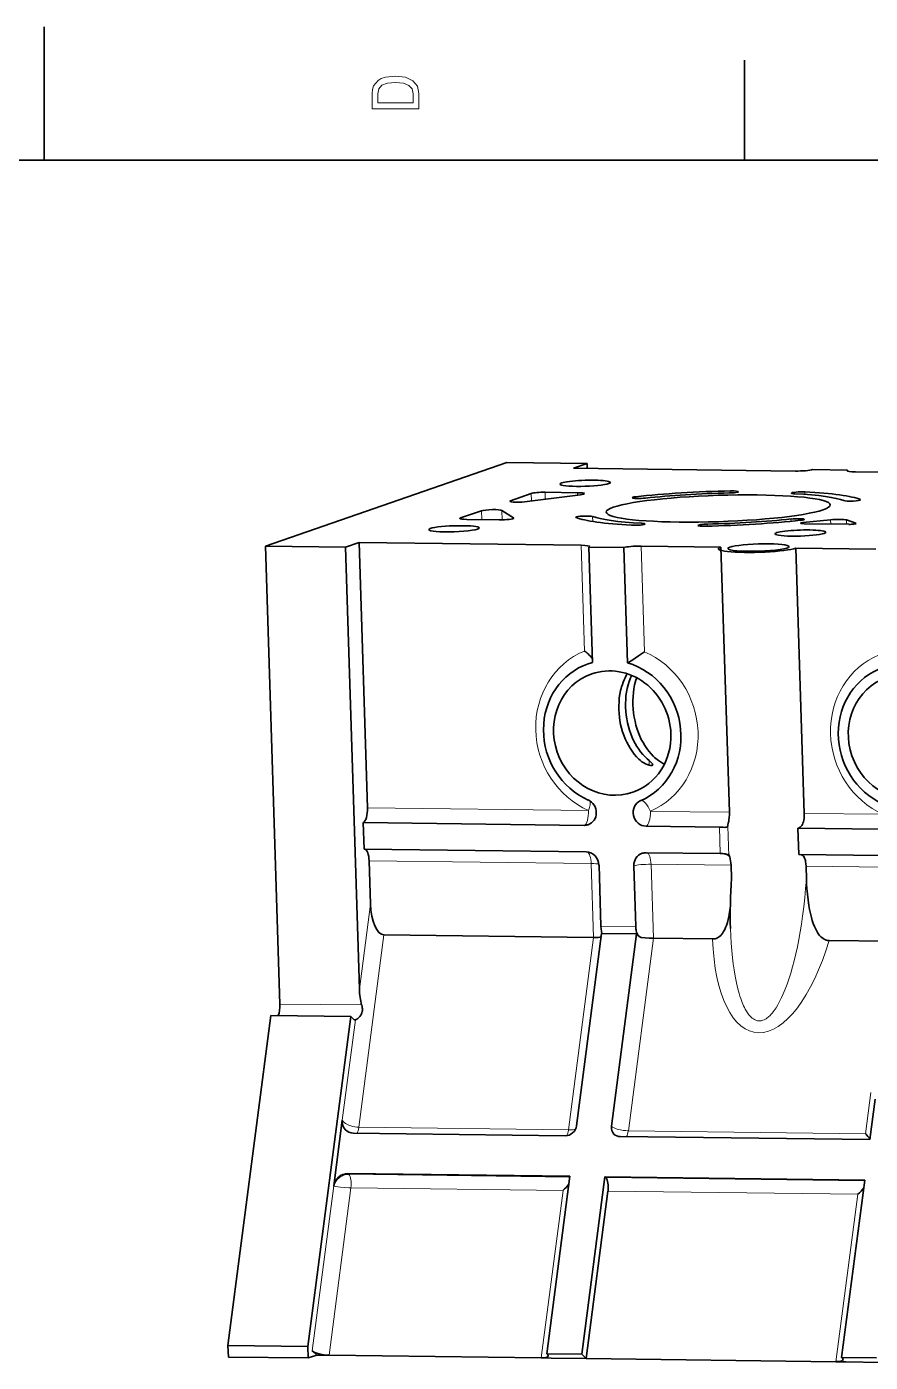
# Model space of a CAD drawing. Extents: x 0 to 420, y 0 to 297.
# Drawn here: x 208.7 to 271.9, y 196.8 to 297 of the extents above; entities that cross this region are included whole.
import ezdxf

# ---------------------------------------------------------------- set-up
doc = ezdxf.new("R2010")
doc.units = 0

msp = doc.modelspace()

# ---------------------------------------------------------------- linework, layer by layer
at = {"color": 7, "lineweight": 35, "ltscale": 0.25}
msp.add_line((210, 287), (210, 297), dxfattribs=at)
at = {"color": 7, "lineweight": 35, "ltscale": 0.1875}
msp.add_line((262.5, 287), (262.5, 294.5), dxfattribs=at)
at = {"color": 7, "lineweight": 35}
for p, q in [((410, 287), (10, 287)), ((226.59, 258.04), (227.67, 223.71)), ((232.58, 257.97), (233.63, 224.83)), ((226.99, 222.85), (223.77, 198.1)), ((232.99, 222.77), (229.76, 198.03))]:
    msp.add_line(p, q, dxfattribs=at)
at = {"color": 7, "lineweight": 35, "ltscale": 0.479031}
msp.add_line((226.59, 258.04), (244.69, 264.32), dxfattribs=at)
at = {"color": 7, "lineweight": 35, "ltscale": 0.149909}
msp.add_line((250.69, 264.24), (244.69, 264.32), dxfattribs=at)
at = {"color": 7, "lineweight": 35, "ltscale": 0.027015}
msp.add_line((249.67, 263.89), (250.69, 264.24), dxfattribs=at)
at = {"color": 7, "lineweight": 35, "ltscale": 0.416176}
for p, q in [((266.31, 263.68), (249.67, 263.89)), ((250.24, 258.11), (233.6, 258.32)), ((250.62, 235.12), (233.97, 235.33)), ((249.41, 210.79), (232.76, 211))]:
    msp.add_line(p, q, dxfattribs=at)
at = {"color": 7, "lineweight": 35, "ltscale": 0.009182}
msp.add_line((250.69, 264.24), (250.7, 263.88), dxfattribs=at)
at = {"color": 7, "lineweight": 35, "ltscale": 0.065559}
for p, q in [((270.22, 263.75), (267.6, 263.79)), ((250.83, 257.98), (253.45, 257.94)), ((251.78, 229.01), (254.4, 228.98)), ((247.67, 197.48), (250.29, 197.45)), ((248, 197.16), (250.62, 197.13)), ((272.39, 197.17), (269.77, 197.2)), ((272.72, 196.84), (270.1, 196.88))]:
    msp.add_line(p, q, dxfattribs=at)
at = {"color": 7, "lineweight": 35, "ltscale": 0.002075}
msp.add_line((270.22, 263.75), (270.22, 263.67), dxfattribs=at)
at = {"color": 7, "lineweight": 35, "ltscale": 0.149849}
for p, q in [((276.8, 263.55), (270.81, 263.62)), ((260.73, 257.98), (254.74, 258.05))]:
    msp.add_line(p, q, dxfattribs=at)
at = {"color": 7, "lineweight": 35, "ltscale": 0.041623}
for p, q in [((246.51, 262), (244.94, 261.45)), ((241.2, 260.16), (242.78, 260.7))]:
    msp.add_line(p, q, dxfattribs=at)
at = {"color": 7, "lineweight": 13, "ltscale": 0.00166}
for p, q in [((244.94, 261.45), (244.94, 261.39)), ((241.2, 260.16), (241.2, 260.09))]:
    msp.add_line(p, q, dxfattribs=at)
at = {"color": 7, "lineweight": 35, "ltscale": 0.10102}
msp.add_line((246.2, 261.39), (250.21, 261.9), dxfattribs=at)
at = {"color": 7, "lineweight": 13, "ltscale": 0.014229}
msp.add_line((246.51, 262), (246.53, 261.43), dxfattribs=at)
at = {"color": 7, "lineweight": 35, "ltscale": 0.060876}
for p, q in [((249.98, 262.05), (247.54, 262.09)), ((244.11, 260.02), (241.67, 260.05))]:
    msp.add_line(p, q, dxfattribs=at)
at = {"color": 7, "lineweight": 13, "ltscale": 0.013116}
msp.add_line((247.54, 262.09), (247.56, 261.56), dxfattribs=at)
at = {"color": 7, "lineweight": 13, "ltscale": 0.00456}
msp.add_line((249.98, 262.05), (249.98, 261.87), dxfattribs=at)
at = {"color": 7, "lineweight": 13, "ltscale": 0.003133}
msp.add_line((254.35, 261.75), (254.36, 261.62), dxfattribs=at)
at = {"color": 7, "lineweight": 13, "ltscale": 0.003756}
msp.add_line((261.46, 262.19), (261.46, 262.04), dxfattribs=at)
at = {"color": 7, "lineweight": 13, "ltscale": 0.004857}
msp.add_line((267.02, 262.12), (267.03, 261.92), dxfattribs=at)
at = {"color": 7, "lineweight": 13, "ltscale": 0.000967126}
msp.add_line((271.18, 261.54), (271.18, 261.5), dxfattribs=at)
at = {"color": 7, "lineweight": 13, "ltscale": 0.016659}
msp.add_line((242.78, 260.7), (242.8, 260.04), dxfattribs=at)
at = {"color": 7, "lineweight": 35, "ltscale": 0.025918}
msp.add_line((244.31, 260.73), (245.17, 260.16), dxfattribs=at)
at = {"color": 7, "lineweight": 13, "ltscale": 0.017809}
msp.add_line((244.31, 260.73), (244.34, 260.02), dxfattribs=at)
at = {"color": 7, "lineweight": 13, "ltscale": 0.00076333}
msp.add_line((245.17, 260.16), (245.18, 260.13), dxfattribs=at)
at = {"color": 7, "lineweight": 13, "ltscale": 0.009513}
msp.add_line((251.11, 260.27), (251.12, 259.89), dxfattribs=at)
at = {"color": 7, "lineweight": 13, "ltscale": 0.003039}
msp.add_line((254.78, 259.76), (254.79, 259.64), dxfattribs=at)
at = {"color": 7, "lineweight": 13, "ltscale": 0.003783}
msp.add_line((259.7, 259.7), (259.71, 259.54), dxfattribs=at)
at = {"color": 7, "lineweight": 13, "ltscale": 0.004424}
msp.add_line((265.98, 260.08), (265.99, 259.91), dxfattribs=at)
at = {"color": 7, "lineweight": 35, "ltscale": 0.051871}
msp.add_line((268.95, 260.03), (266.88, 259.81), dxfattribs=at)
at = {"color": 7, "lineweight": 13, "ltscale": 0.001998}
msp.add_line((266.88, 259.81), (266.89, 259.73), dxfattribs=at)
at = {"color": 7, "lineweight": 35, "ltscale": 0.08429}
msp.add_line((266.96, 259.73), (270.33, 259.69), dxfattribs=at)
at = {"color": 7, "lineweight": 13, "ltscale": 0.008092}
for p, q in [((268.95, 260.03), (268.96, 259.7)), ((270.14, 260.01), (270.15, 259.69))]:
    msp.add_line(p, q, dxfattribs=at)
at = {"color": 7, "lineweight": 35, "ltscale": 0.018912}
msp.add_line((270.85, 259.76), (270.14, 260.01), dxfattribs=at)
at = {"color": 7, "lineweight": 13, "ltscale": 0.000680877}
msp.add_line((270.85, 259.76), (270.85, 259.73), dxfattribs=at)
at = {"color": 7, "lineweight": 35, "ltscale": 0.149754}
msp.add_line((232.58, 257.97), (226.59, 258.04), dxfattribs=at)
at = {"color": 7, "lineweight": 35, "ltscale": 0.027016}
msp.add_line((233.6, 258.32), (232.58, 257.97), dxfattribs=at)
at = {"color": 7, "lineweight": 35, "ltscale": 0.497472}
msp.add_line((233.6, 258.32), (234.23, 238.43), dxfattribs=at)
at = {"color": 7, "lineweight": 13, "ltscale": 0.198313}
for p, q in [((250.24, 258.11), (250.5, 250.18)), ((254.74, 258.05), (254.99, 250.12))]:
    msp.add_line(p, q, dxfattribs=at)
at = {"color": 7, "lineweight": 35, "ltscale": 0.216234}
for p, q in [((250.83, 257.98), (251.11, 249.33)), ((253.45, 257.94), (253.73, 249.3))]:
    msp.add_line(p, q, dxfattribs=at)
at = {"color": 7, "lineweight": 35, "ltscale": 0.497473}
for p, q in [((260.73, 257.98), (261.36, 238.09)), ((266.35, 257.9), (266.98, 238.01))]:
    msp.add_line(p, q, dxfattribs=at)
at = {"color": 7, "lineweight": 35, "ltscale": 0.14985}
msp.add_line((272.35, 257.83), (266.35, 257.9), dxfattribs=at)
at = {"color": 7, "lineweight": 13, "ltscale": 0.008566}
msp.add_line((255.35, 241.97), (255.36, 241.62), dxfattribs=at)
at = {"color": 7, "lineweight": 13, "ltscale": 0.414358}
msp.add_line((234.23, 238.43), (250.8, 238.22), dxfattribs=at)
at = {"color": 7, "lineweight": 13, "ltscale": 0.148032}
msp.add_line((255.44, 238.16), (261.36, 238.09), dxfattribs=at)
at = {"color": 7, "lineweight": 13, "ltscale": 0.148033}
msp.add_line((266.98, 238.01), (272.9, 237.94), dxfattribs=at)
at = {"color": 7, "lineweight": 35, "ltscale": 0.049653}
for p, q in [((233.91, 237.32), (233.97, 235.33)), ((266.56, 234.92), (266.5, 236.9))]:
    msp.add_line(p, q, dxfattribs=at)
at = {"color": 7, "lineweight": 35, "ltscale": 0.414359}
msp.add_line((233.91, 237.32), (250.48, 237.11), dxfattribs=at)
at = {"color": 7, "lineweight": 35, "ltscale": 0.137166}
msp.add_line((255.12, 237.05), (260.61, 236.98), dxfattribs=at)
at = {"color": 7, "lineweight": 13, "ltscale": 0.049653}
msp.add_line((260.67, 234.99), (260.61, 236.98), dxfattribs=at)
at = {"color": 7, "lineweight": 13, "ltscale": 0.056306}
msp.add_line((261.31, 234.79), (261.24, 237.04), dxfattribs=at)
at = {"color": 7, "lineweight": 35, "ltscale": 0.152049}
msp.add_line((266.5, 236.9), (272.58, 236.83), dxfattribs=at)
at = {"color": 7, "lineweight": 35, "ltscale": 0.08163}
msp.add_line((234.35, 234.46), (234.46, 231.2), dxfattribs=at)
at = {"color": 7, "lineweight": 13, "ltscale": 0.416176}
msp.add_line((251, 234.25), (234.35, 234.46), dxfattribs=at)
at = {"color": 7, "lineweight": 35, "ltscale": 0.138983}
msp.add_line((260.67, 234.99), (255.11, 235.06), dxfattribs=at)
at = {"color": 7, "lineweight": 35, "ltscale": 0.153867}
msp.add_line((272.72, 234.84), (266.56, 234.92), dxfattribs=at)
at = {"color": 7, "lineweight": 13, "ltscale": 0.138799}
for p, q in [((251, 234.25), (251.17, 228.7)), ((255.49, 234.19), (255.67, 228.64))]:
    msp.add_line(p, q, dxfattribs=at)
at = {"color": 7, "lineweight": 35, "ltscale": 0.113973}
msp.add_line((251.59, 234.12), (251.73, 229.56), dxfattribs=at)
at = {"color": 7, "lineweight": 35, "ltscale": 0.113972}
msp.add_line((254.21, 234.08), (254.35, 229.53), dxfattribs=at)
at = {"color": 7, "lineweight": 13, "ltscale": 0.149849}
msp.add_line((261.49, 234.12), (255.49, 234.19), dxfattribs=at)
at = {"color": 7, "lineweight": 35, "ltscale": 0.024462}
for p, q in [((261.49, 234.12), (261.52, 233.14)), ((267.11, 234.04), (267.14, 233.07))]:
    msp.add_line(p, q, dxfattribs=at)
at = {"color": 7, "lineweight": 13, "ltscale": 0.14985}
msp.add_line((273.1, 233.97), (267.11, 234.04), dxfattribs=at)
at = {"color": 7, "lineweight": 13, "ltscale": 0.16064}
msp.add_line((234.46, 231.2), (233.63, 224.83), dxfattribs=at)
at = {"color": 7, "lineweight": 13, "ltscale": 0.065559}
msp.add_line((251.73, 229.56), (254.35, 229.53), dxfattribs=at)
at = {"color": 7, "lineweight": 13, "ltscale": 0.363901}
for p, q in [((235.46, 228.9), (233.58, 214.47)), ((251.17, 228.7), (249.29, 214.27)), ((255.67, 228.64), (253.79, 214.21))]:
    msp.add_line(p, q, dxfattribs=at)
at = {"color": 7, "lineweight": 35, "ltscale": 0.392762}
msp.add_line((251.17, 228.7), (235.46, 228.9), dxfattribs=at)
at = {"color": 7, "lineweight": 35, "ltscale": 0.363901}
for p, q in [((251.78, 229.01), (249.9, 214.58)), ((254.4, 228.98), (252.52, 214.54))]:
    msp.add_line(p, q, dxfattribs=at)
at = {"color": 7, "lineweight": 35, "ltscale": 0.110884}
msp.add_line((260.1, 228.59), (255.67, 228.64), dxfattribs=at)
at = {"color": 7, "lineweight": 35, "ltscale": 0.110885}
msp.add_line((273.28, 228.42), (268.84, 228.48), dxfattribs=at)
at = {"color": 7, "lineweight": 13, "ltscale": 0.153145}
msp.add_line((233.8, 223.64), (227.67, 223.71), dxfattribs=at)
at = {"color": 7, "lineweight": 35, "ltscale": 0.149832}
for p, q in [((226.99, 222.85), (232.99, 222.77)), ((229.76, 198.03), (223.77, 198.1))]:
    msp.add_line(p, q, dxfattribs=at)
at = {"color": 7, "lineweight": 13, "ltscale": 0.189879}
msp.add_line((233.32, 222.52), (232.34, 214.99), dxfattribs=at)
at = {"color": 7, "lineweight": 35, "ltscale": 0.007106}
msp.add_line((233.19, 222.57), (232.99, 222.77), dxfattribs=at)
at = {"color": 7, "lineweight": 13, "ltscale": 0.077988}
msp.add_line((271.98, 217.08), (271.58, 213.98), dxfattribs=at)
at = {"color": 7, "lineweight": 35, "ltscale": 0.076566}
msp.add_line((272.3, 216.57), (271.9, 213.54), dxfattribs=at)
at = {"color": 7, "lineweight": 35, "ltscale": 0.12411}
msp.add_line((232.34, 214.99), (231.7, 210.07), dxfattribs=at)
at = {"color": 7, "lineweight": 13, "ltscale": 0.392762}
msp.add_line((233.58, 214.47), (249.29, 214.27), dxfattribs=at)
at = {"color": 7, "lineweight": 35, "ltscale": 0.397445}
for p, q in [((233.16, 214.03), (249.05, 213.83)), ((247.25, 197.17), (231.35, 197.37))]:
    msp.add_line(p, q, dxfattribs=at)
at = {"color": 7, "lineweight": 35, "ltscale": 0.468279}
for p, q in [((253.17, 213.78), (271.9, 213.54)), ((269.35, 196.89), (250.62, 197.13))]:
    msp.add_line(p, q, dxfattribs=at)
at = {"color": 7, "lineweight": 13, "ltscale": 0.444866}
msp.add_line((253.79, 214.21), (271.58, 213.98), dxfattribs=at)
at = {"color": 7, "lineweight": 13, "ltscale": 0.002299}
msp.add_line((232.83, 210.94), (232.76, 211), dxfattribs=at)
at = {"color": 7, "lineweight": 13, "ltscale": 0.414328}
msp.add_line((249.4, 210.73), (232.83, 210.94), dxfattribs=at)
at = {"color": 7, "lineweight": 35, "ltscale": 0.335515}
for p, q in [((249.41, 210.79), (247.67, 197.48)), ((252.03, 210.76), (250.29, 197.45)), ((271.51, 210.51), (269.77, 197.2))]:
    msp.add_line(p, q, dxfattribs=at)
at = {"color": 7, "lineweight": 35, "ltscale": 0.48701}
msp.add_line((271.51, 210.51), (252.03, 210.76), dxfattribs=at)
at = {"color": 7, "lineweight": 35, "ltscale": 0.002299}
for p, q in [((252.09, 210.69), (252.03, 210.76)), ((247.74, 197.42), (247.67, 197.48)), ((269.84, 197.14), (269.77, 197.2))]:
    msp.add_line(p, q, dxfattribs=at)
at = {"color": 7, "lineweight": 13, "ltscale": 0.485162}
msp.add_line((271.5, 210.44), (252.09, 210.69), dxfattribs=at)
at = {"color": 7, "lineweight": 13, "ltscale": 0.311647}
msp.add_line((231.7, 210.07), (230.09, 197.71), dxfattribs=at)
at = {"color": 7, "lineweight": 13, "ltscale": 0.316421}
for p, q in [((232.99, 209.92), (231.35, 197.37)), ((248.89, 209.72), (247.25, 197.17)), ((270.99, 209.44), (269.35, 196.89))]:
    msp.add_line(p, q, dxfattribs=at)
at = {"color": 7, "lineweight": 13, "ltscale": 0.397445}
msp.add_line((248.89, 209.72), (232.99, 209.92), dxfattribs=at)
at = {"color": 7, "lineweight": 35, "ltscale": 0.316421}
msp.add_line((252.26, 209.68), (250.62, 197.13), dxfattribs=at)
at = {"color": 7, "lineweight": 13, "ltscale": 0.468279}
msp.add_line((270.99, 209.44), (252.26, 209.68), dxfattribs=at)
at = {"color": 7, "lineweight": 35, "ltscale": 0.021563}
for p, q in [((223.77, 198.1), (223.8, 197.24)), ((229.76, 198.03), (229.79, 197.17))]:
    msp.add_line(p, q, dxfattribs=at)
at = {"color": 7, "lineweight": 35, "ltscale": 0.016652}
msp.add_line((229.79, 197.17), (230.42, 197.38), dxfattribs=at)
at = {"color": 7, "lineweight": 35, "ltscale": 0.011495}
for p, q in [((230.42, 197.38), (230.09, 197.71)), ((250.62, 197.13), (250.29, 197.45))]:
    msp.add_line(p, q, dxfattribs=at)
at = {"color": 7, "lineweight": 35, "ltscale": 0.023414}
msp.add_line((230.42, 197.38), (231.35, 197.37), dxfattribs=at)
at = {"color": 7, "lineweight": 35, "ltscale": 0.14983}
msp.add_line((223.8, 197.24), (229.79, 197.17), dxfattribs=at)
at = {"color": 7, "lineweight": 35, "ltscale": 0.018731}
msp.add_line((247.25, 197.17), (248, 197.16), dxfattribs=at)
at = {"color": 7, "lineweight": 35, "ltscale": 0.018732}
msp.add_line((269.35, 196.89), (270.1, 196.88), dxfattribs=at)
at = {"color": 7, "lineweight": 13}
for points in [[(234.58, 291.99), (234.58, 290.83), (238.08, 290.83), (238.08, 291.99), (237.97, 292.54), (237.63, 292.95), (237.08, 293.21), (236.33, 293.3), (235.57, 293.22), (235.26, 293.11), (235.02, 292.97), (234.69, 292.56), (234.61, 292.3)], [(235, 291.96), (235.08, 292.34), (235.31, 292.61), (235.72, 292.76), (236.33, 292.81), (236.92, 292.76), (237.34, 292.6), (237.58, 292.33), (237.66, 291.96), (237.66, 291.3), (235, 291.3)]]:
    msp.add_lwpolyline(points, close=True, dxfattribs=at)
at = {"color": 7, "lineweight": 35}
for points in [[(251.1, 249.6), (251.03, 249.69), (250.95, 249.79), (250.86, 249.88), (250.77, 249.96), (250.69, 250.03), (250.59, 250.11), (250.5, 250.18)], [(253.73, 249.3), (253.8, 249.33), (253.87, 249.36), (254.01, 249.45), (254.19, 249.56), (254.31, 249.65), (254.56, 249.82), (254.99, 250.12)], [(253.08, 245.79), (253.07, 246.08), (253.09, 246.37), (253.11, 246.66), (253.15, 246.95), (253.21, 247.22), (253.24, 247.36), (253.28, 247.5), (253.34, 247.68), (253.4, 247.85), (253.47, 248.02), (253.54, 248.18), (253.62, 248.34), (253.71, 248.49)], [(253.58, 245.96), (253.58, 246.25), (253.59, 246.54), (253.61, 246.82), (253.65, 247.1), (253.7, 247.38), (253.77, 247.64), (253.85, 247.9), (253.9, 248.03), (253.94, 248.16), (254.04, 248.36)], [(254.13, 246.15), (254.13, 246.46), (254.14, 246.76), (254.17, 247.06), (254.21, 247.35), (254.23, 247.49), (254.26, 247.64), (254.31, 247.82), (254.36, 248), (254.42, 248.18)], [(253.08, 245.79), (253.09, 245.51), (253.12, 245.23), (253.16, 244.95), (253.21, 244.67), (253.28, 244.4), (253.36, 244.13), (253.45, 243.87), (253.55, 243.61), (253.67, 243.36), (253.79, 243.13), (253.93, 242.9), (254.08, 242.68), (254.23, 242.46), (254.4, 242.26), (254.58, 242.08)], [(253.58, 245.96), (253.59, 245.67), (253.62, 245.38), (253.67, 245.09), (253.72, 244.8), (253.79, 244.52), (253.87, 244.24), (253.97, 243.97), (254.07, 243.71), (254.18, 243.47), (254.3, 243.25), (254.43, 243.03), (254.57, 242.82), (254.71, 242.62), (254.87, 242.43), (255.04, 242.25), (255.19, 242.1), (255.35, 241.97)], [(254.13, 246.15), (254.15, 245.84), (254.18, 245.53), (254.23, 245.23), (254.29, 244.92), (254.36, 244.62), (254.45, 244.33), (254.54, 244.06), (254.64, 243.81), (254.76, 243.56), (254.89, 243.32), (255.03, 243.09), (255.17, 242.87), (255.32, 242.67), (255.49, 242.48), (255.66, 242.3), (255.76, 242.21), (255.85, 242.13), (255.95, 242.05), (256.05, 241.97), (256.19, 241.87), (256.34, 241.78), (256.49, 241.69)], [(254.58, 242.08), (254.69, 241.98), (254.81, 241.88), (254.94, 241.8), (255.08, 241.73), (255.21, 241.67), (255.28, 241.64), (255.35, 241.63), (255.45, 241.61), (255.49, 241.6), (255.53, 241.6), (255.56, 241.61), (255.59, 241.62), (255.6, 241.62), (255.62, 241.65), (255.62, 241.66)], [(255.62, 241.66), (255.61, 241.69), (255.59, 241.73), (255.55, 241.77), (255.51, 241.82), (255.46, 241.87), (255.35, 241.97)], [(261.36, 238.09), (261.36, 237.9), (261.35, 237.71), (261.33, 237.53), (261.31, 237.4), (261.28, 237.29), (261.24, 237.11), (261.21, 237)], [(266.98, 238.01), (266.98, 237.82), (266.97, 237.72), (266.97, 237.62), (266.95, 237.5), (266.92, 237.38), (266.88, 237.27), (266.84, 237.17), (266.79, 237.09), (266.73, 237.02), (266.7, 236.99), (266.67, 236.97), (266.63, 236.95), (266.59, 236.93), (266.55, 236.91), (266.5, 236.9)], [(260.61, 236.98), (260.9, 236.97), (261.02, 236.96)], [(261.02, 236.96), (261.09, 236.97), (261.12, 236.97), (261.16, 236.98), (261.2, 236.99), (261.22, 237.01), (261.24, 237.04)], [(260.67, 234.99), (260.88, 234.99), (260.97, 234.98), (261.04, 234.97), (261.1, 234.96), (261.14, 234.95), (261.18, 234.93), (261.23, 234.91), (261.26, 234.88), (261.29, 234.84), (261.31, 234.79)], [(261.49, 234.12), (261.48, 234.29), (261.45, 234.46), (261.42, 234.61), (261.39, 234.75), (261.35, 234.86), (261.31, 234.94), (261.3, 234.97), (261.28, 234.99), (261.28, 234.99), (261.27, 234.99)], [(267.11, 234.04), (267.1, 234.22), (267.07, 234.39), (267.06, 234.47), (267.04, 234.54), (267, 234.64), (266.96, 234.72), (266.91, 234.79), (266.89, 234.82), (266.86, 234.85), (266.82, 234.88), (266.77, 234.9), (266.72, 234.92)], [(268.84, 228.48), (268.78, 228.48), (268.73, 228.48), (268.64, 228.5), (268.56, 228.53), (268.48, 228.57), (268.39, 228.62), (268.3, 228.69), (268.22, 228.76), (268.13, 228.86), (268.05, 228.96), (267.98, 229.07), (267.89, 229.22), (267.81, 229.37), (267.74, 229.53), (267.65, 229.75), (267.58, 229.97), (267.52, 230.19), (267.44, 230.49), (267.37, 230.8), (267.32, 231.11), (267.26, 231.53), (267.21, 231.95), (267.17, 232.37), (267.15, 232.72), (267.14, 233.07)], [(260.1, 228.59), (260.16, 228.59), (260.21, 228.59), (260.3, 228.61), (260.38, 228.63), (260.46, 228.67), (260.55, 228.72), (260.63, 228.78), (260.71, 228.85), (260.79, 228.95), (260.87, 229.05), (260.93, 229.16), (261.01, 229.3), (261.08, 229.46), (261.14, 229.61), (261.21, 229.83), (261.27, 230.05), (261.32, 230.27), (261.35, 230.43), (261.38, 230.59), (261.43, 230.91)], [(251.73, 229.56), (251.74, 229.36), (251.77, 229.16), (251.8, 229.01)], [(254.35, 229.53), (254.36, 229.36), (254.37, 229.28), (254.38, 229.2), (254.41, 229.1), (254.44, 229.01), (254.48, 228.92), (254.53, 228.85), (254.56, 228.81), (254.59, 228.79), (254.62, 228.76), (254.66, 228.74), (254.74, 228.7)], [(254.74, 228.7), (254.69, 228.72), (254.65, 228.74), (254.59, 228.78), (254.54, 228.82), (254.49, 228.87), (254.46, 228.93)], [(255.67, 228.64), (255.35, 228.65), (255.04, 228.67), (254.74, 228.7)], [(233.8, 223.64), (233.83, 223.5), (233.84, 223.43), (233.85, 223.36), (233.85, 223.29), (233.85, 223.23), (233.83, 223.14), (233.81, 223.06), (233.78, 222.97), (233.75, 222.92), (233.72, 222.87), (233.66, 222.77), (233.58, 222.69), (233.51, 222.62), (233.44, 222.57)], [(233.32, 222.52), (233.38, 222.54), (233.44, 222.57)]]:
    msp.add_lwpolyline(points, dxfattribs=at)
at = {"color": 7, "lineweight": 13}
for points in [[(267.14, 233.07), (267.08, 232.37), (267.02, 231.68), (266.94, 230.99), (266.85, 230.3), (266.77, 229.71), (266.67, 229.12), (266.56, 228.54), (266.46, 228.01), (266.34, 227.47), (266.21, 226.95), (266.09, 226.49), (265.96, 226.03), (265.82, 225.58), (265.69, 225.2), (265.55, 224.83), (265.4, 224.47), (265.27, 224.19), (265.13, 223.91), (264.99, 223.64), (264.86, 223.43), (264.72, 223.22), (264.65, 223.12), (264.57, 223.03), (264.49, 222.94), (264.42, 222.86), (264.3, 222.75), (264.18, 222.65), (264.12, 222.61), (264.06, 222.57), (263.97, 222.53), (263.88, 222.49), (263.79, 222.47), (263.74, 222.45), (263.68, 222.45), (263.62, 222.44), (263.57, 222.45), (263.51, 222.45), (263.46, 222.46), (263.4, 222.48), (263.35, 222.49), (263.25, 222.54), (263.16, 222.59), (263.07, 222.66), (263.01, 222.71), (262.95, 222.77), (262.89, 222.83), (262.83, 222.9), (262.73, 223.04), (262.64, 223.18), (262.55, 223.33), (262.49, 223.45), (262.43, 223.57), (262.32, 223.82), (262.27, 223.97), (262.21, 224.13), (262.15, 224.31), (262.09, 224.5), (262, 224.85), (261.94, 225.07), (261.89, 225.3), (261.84, 225.54), (261.79, 225.8), (261.71, 226.28), (261.65, 226.72), (261.6, 227.17), (261.54, 227.72), (261.5, 228.27), (261.47, 228.82), (261.44, 229.37)], [(232.34, 214.99), (232.37, 214.95), (232.4, 214.91), (232.44, 214.87), (232.48, 214.83), (232.58, 214.76), (232.69, 214.69), (232.82, 214.63), (232.97, 214.57), (233.12, 214.53), (233.27, 214.5), (233.42, 214.48), (233.58, 214.47)], [(231.7, 210.07), (231.76, 210.05), (231.83, 210.03), (232, 210), (232.21, 209.97), (232.51, 209.94), (232.83, 209.93), (232.99, 209.92)]]:
    msp.add_lwpolyline(points, dxfattribs=at)
at = {"color": 7, "lineweight": 35}
for centre, radius, start, end in [((250.49, 237.98), 0.87, 269.2176, 289.0844), ((255.1, 234.19), 0.87, 89.2174, 109.0793), ((233.3, 222.64), 0.125, 269.3262, 280.3881), ((258.35, 202.68), 17.4, 38.792, 40.4881)]:
    msp.add_arc(centre, radius, start, end, dxfattribs=at)
for centre, major_axis, ratio, start_param, end_param in [((266.66, 263.8), (1, 0.032), 0.117569, 4.351651, 5.922448), ((271.16, 263.74), (1, 0.032), 0.117569, 2.780855, 3.141593), ((271.16, 263.74), (1, 0.032), 0.117569, 3.141593, 4.351651), ((250.55, 262.76), (1.9, 0.06), 0.117569, 0, 3.141593), ((250.55, 262.76), (1.9, 0.06), 0.117569, 3.141593, 5.922448), ((250.55, 262.76), (1.9, 0.06), 0.117569, 5.922448, 6.283185), ((245.69, 261.44), (0.8, 0.025), 0.117569, 2.780855, 3.141593), ((245.69, 261.44), (0.8, 0.025), 0.117569, 3.141593, 5.398849), ((247.26, 261.99), (0.8, 0.025), 0.117569, 1.210059, 2.780855), ((249.7, 261.96), (0.8, 0.025), 0.117569, 6.283185, 7.493244), ((249.7, 261.96), (0.8, 0.025), 0.117569, 5.398849, 6.283185), ((260.53, 260.87), (-8.4, -0.27), 0.117569, 3.141581, 5.922448), ((254.71, 261.7), (0.641, 0.02), 0.117569, 2.160688, 3.141587), ((254.71, 261.7), (0.641, 0.02), 0.117569, 3.141587, 5.30228), ((260.53, 260.87), (11.04, 0.35), 0.117569, 1.482653, 2.160688), ((260.53, 260.87), (9.75, 0.31), 0.117569, 1.482653, 2.160688), ((261.4, 262.11), (0.641, 0.02), 0.117569, 4.624246, 6.283217), ((261.4, 262.11), (0.641, 0.02), 0.117569, 0.000032, 1.482653), ((266.65, 262.04), (0.641, 0.02), 0.117569, 0.937464, 3.141593), ((266.65, 262.04), (0.641, 0.02), 0.117569, 3.141593, 4.079057), ((260.53, 260.87), (9.75, 0.31), 0.117569, 0.259429, 0.937464), ((260.53, 260.87), (11.04, 0.35), 0.117569, 0.259429, 0.937464), ((270.56, 261.5), (0.641, 0.02), 0.117569, 3.401022, 6.283087), ((270.56, 261.5), (0.641, 0.02), 0.117569, 6.283087, 6.542615), ((243.52, 260.69), (0.8, 0.025), 0.117569, 0.162861, 2.780855), ((260.53, 260.87), (8.4, 0.27), 0.117569, 2.780855, 3.141581), ((260.53, 260.87), (8.4, 0.27), 0.117569, 3.141581, 5.922448), ((260.53, 260.87), (-8.4, -0.27), 0.117569, 2.780855, 3.141581), ((240.72, 259.35), (1.9, 0.06), 0.117569, 3.141593, 6.283185), ((240.72, 259.35), (1.9, 0.06), 0.117569, 0, 2.780855), ((241.95, 260.15), (0.8, 0.025), 0.117569, 2.780855, 3.141593), ((241.95, 260.15), (0.8, 0.025), 0.117569, 3.141593, 4.351651), ((244.39, 260.12), (0.8, 0.025), 0.117569, 4.351651, 6.283185), ((244.39, 260.12), (0.8, 0.025), 0.117569, 6.283185, 6.446046), ((250.49, 260.23), (0.641, 0.02), 0.117569, 0.259429, 3.141494), ((250.49, 260.23), (0.641, 0.02), 0.117569, 3.141494, 3.401022), ((260.53, 260.87), (11.04, 0.35), 0.117569, 3.401022, 4.079057), ((260.53, 260.87), (9.75, 0.31), 0.117569, 3.401022, 4.079057), ((254.41, 259.69), (0.641, 0.02), 0.117569, 4.079057, 6.283185), ((254.41, 259.69), (0.641, 0.02), 0.117569, 6.283185, 7.22065), ((259.65, 259.62), (0.641, 0.02), 0.117569, 1.482653, 3.141625), ((259.65, 259.62), (0.641, 0.02), 0.117569, 3.141625, 4.624246), ((260.53, 260.87), (11.04, 0.35), 0.117569, 4.624246, 5.30228), ((260.53, 260.87), (9.75, 0.31), 0.117569, 4.624246, 5.30228), ((266.34, 260.03), (0.641, 0.02), 0.117569, 6.28318, 8.443873), ((266.34, 260.03), (0.641, 0.02), 0.117569, 5.30228, 6.28318), ((267.1, 259.78), (0.4, 0.013), 0.117569, 2.126448, 3.141593), ((267.1, 259.78), (0.4, 0.013), 0.117569, 3.141593, 4.351651), ((269.37, 259.96), (0.8, 0.025), 0.117569, 0.293669, 2.126448), ((270.47, 259.73), (0.4, 0.013), 0.117569, 4.351651, 6.283185), ((270.47, 259.73), (0.4, 0.013), 0.117569, 0, 0.293669), ((240.72, 259.35), (1.9, 0.06), 0.117569, 2.780855, 3.141593), ((266.69, 259.03), (1.9, 0.06), 0.117569, 0, 3.141593), ((266.69, 259.03), (1.9, 0.06), 0.117569, 3.141593, 5.922448), ((266.69, 259.03), (1.9, 0.06), 0.117569, 5.922448, 6.283185), ((249.9, 257.99), (1, 0.032), 0.117569, 0, 1.210059), ((249.9, 257.99), (1, 0.032), 0.117569, 5.922448, 6.283185), ((254.39, 257.93), (1, 0.032), 0.117569, 1.210059, 2.780855), ((263.54, 257.94), (3, 0.09), 0.117569, 2.780855, 5.922448), ((263.54, 257.94), (2.3, 0.07), 0.117569, 3.141593, 6.283185), ((263.54, 257.94), (2.3, 0.07), 0.117569, 2.780855, 3.141593), ((263.54, 257.94), (2.3, 0.07), 0.117569, 0, 2.780855), ((252.58, 244.03), (-1.8, 5.2), 0.929148, 0.000034, 2.426904), ((252.58, 244.03), (-1.54, 4.44), 0.929148, 6.28315, 9.424742), ((252.58, 244.03), (-1.8, 5.2), 0.929148, 6.216939, 6.28322), ((252.58, 244.03), (-1.54, 4.44), 0.929148, 4.388765, 6.28315), ((252.58, 244.03), (-1.8, 5.2), 0.929148, 3.209033, 5.702183), ((274.68, 243.75), (-1.8, 5.2), 0.929148, 0.000034, 2.426904), ((274.68, 243.75), (-1.54, 4.44), 0.929148, 6.28315, 9.424742), ((252.58, 244.03), (-1.54, 4.44), 0.929148, 3.141557, 4.388765), ((233.88, 238.31), (-0.013, -1), 0.350517, 0.125865, 1.696662), ((250.45, 238.1), (0.328, -0.945), 0.929148, 0, 2.426904), ((255.09, 238.04), (0.328, -0.945), 0.929148, 3.209033, 5.959561), ((234, 234.34), (-0.013, -1), 0.350517, 1.696662, 3.015696), ((250.65, 234.13), (0.328, -0.945), 0.929152, 1.247214, 2.817999), ((255.14, 234.07), (0.328, -0.945), 0.929144, 3.141499, 4.388755), ((264.33, 233.1), (-0.77, -10.66), 0.262598, 4.727869, 5.088574), ((235.39, 231.19), (0.09, -2.29), 0.408995, 4.690599, 6.261395), ((250.82, 228.81), (1, -0.05), 0.09409, 5.079762, 5.899454), ((255.34, 228.96), (-0.992, 0.129), 0.297597, 0.375945, 0.507786), ((234.56, 224.81), (0.09, -2.29), 0.408726, 4.688983, 5.234409), ((227.32, 223.59), (-0.013, -1), 0.350411, 0.724812, 1.696995), ((233.31, 223.52), (-0.01, -1), 0.350318, 5.960127, 6.283357), ((233.28, 214.98), (0.7, 0.714), 0.888017, 2.274723, 3.141645), ((249.15, 214.59), (-0.56, -0.571), 0.888023, 0.70393, 2.274715), ((253.27, 214.53), (-0.56, -0.571), 0.888073, 5.415878, 6.282894), ((233.28, 214.98), (0.7, 0.714), 0.888017, 3.141645, 3.84552), ((253.27, 214.53), (-0.56, -0.571), 0.888018, 0.000228, 0.704125), ((232.64, 210.05), (0.7, 0.714), 0.888017, 0.703927, 2.274723), ((252, 209.93), (0.01, 0.8), 0.350517, 4.389027, 5.959823), ((248.62, 209.98), (0.855, 0.741), 0.324351, 4.738559, 5.35688), ((270.73, 209.7), (0.855, 0.741), 0.324351, 4.738568, 5.356886), ((231.03, 197.69), (-0.992, 0.129), 0.297597, 0.375945, 1.946741), ((246.99, 197.43), (-0.793, 0.103), 0.297597, 1.946741, 3.141675), ((246.99, 197.43), (-0.793, 0.103), 0.297597, 3.141675, 3.517538), ((269.09, 197.15), (-0.793, 0.103), 0.297597, 1.946741, 3.141675), ((269.09, 197.15), (-0.793, 0.103), 0.297597, 3.141675, 3.517538)]:
    msp.add_ellipse(centre, major_axis=major_axis, ratio=ratio, start_param=start_param, end_param=end_param, dxfattribs=at)
at = {"color": 7, "lineweight": 13}
for centre, major_axis, ratio, start_param, end_param in [((252.93, 244.16), (2.13, -6.14), 0.929148, 3.19615, 5.568496), ((252.93, 244.16), (2.13, -6.14), 0.929148, 0.06744, 2.439787), ((275.03, 243.87), (2.13, -6.14), 0.929148, 3.19615, 5.568496), ((250.45, 238.1), (-0.405, -0.914), 0.27924, 1.825892, 2.841923), ((255.09, 238.04), (0.395, -0.919), 0.368868, 1.543988, 3.114785), ((250.45, 238.1), (0.013, 1), 0.350517, 3.267458, 4.838254), ((255.09, 238.04), (0.013, 1), 0.350517, 3.267458, 4.838254), ((250.65, 234.13), (-0.013, -1), 0.350517, 1.696662, 2.975358), ((255.14, 234.07), (-0.013, -1), 0.350517, 1.696662, 3.015696), ((250.65, 234.13), (1, 0.032), 0.117569, 0.370125, 1.210059), ((255.14, 234.07), (1, 0.032), 0.117569, 1.210059, 2.780855), ((264.98, 232.46), (-1.7, -10.88), 0.421843, 5.14142, 7.545803), ((233.28, 214.98), (-0.295, -0.975), 0.913998, 4.970066, 5.798824), ((233.32, 214.72), (-0.01, -0.8), 0.350517, 0.518162, 1.247434), ((248.96, 214.59), (-0.992, 0.129), 0.297597, 1.946741, 2.674341), ((253.46, 214.53), (-0.992, 0.129), 0.297597, 0.375945, 1.946741), ((249.03, 214.52), (0.01, 0.8), 0.350517, 3.680579, 4.389027), ((253.52, 214.47), (0.01, 0.8), 0.350517, 3.659754, 4.389027), ((232.64, 210.05), (0.842, 0.554), 0.81612, 0.878791, 2.449576), ((232.73, 210.18), (-0.01, -0.8), 0.350517, 1.247434, 2.81823)]:
    msp.add_ellipse(centre, major_axis=major_axis, ratio=ratio, start_param=start_param, end_param=end_param, dxfattribs=at)

doc.saveas('drawing.dxf')
